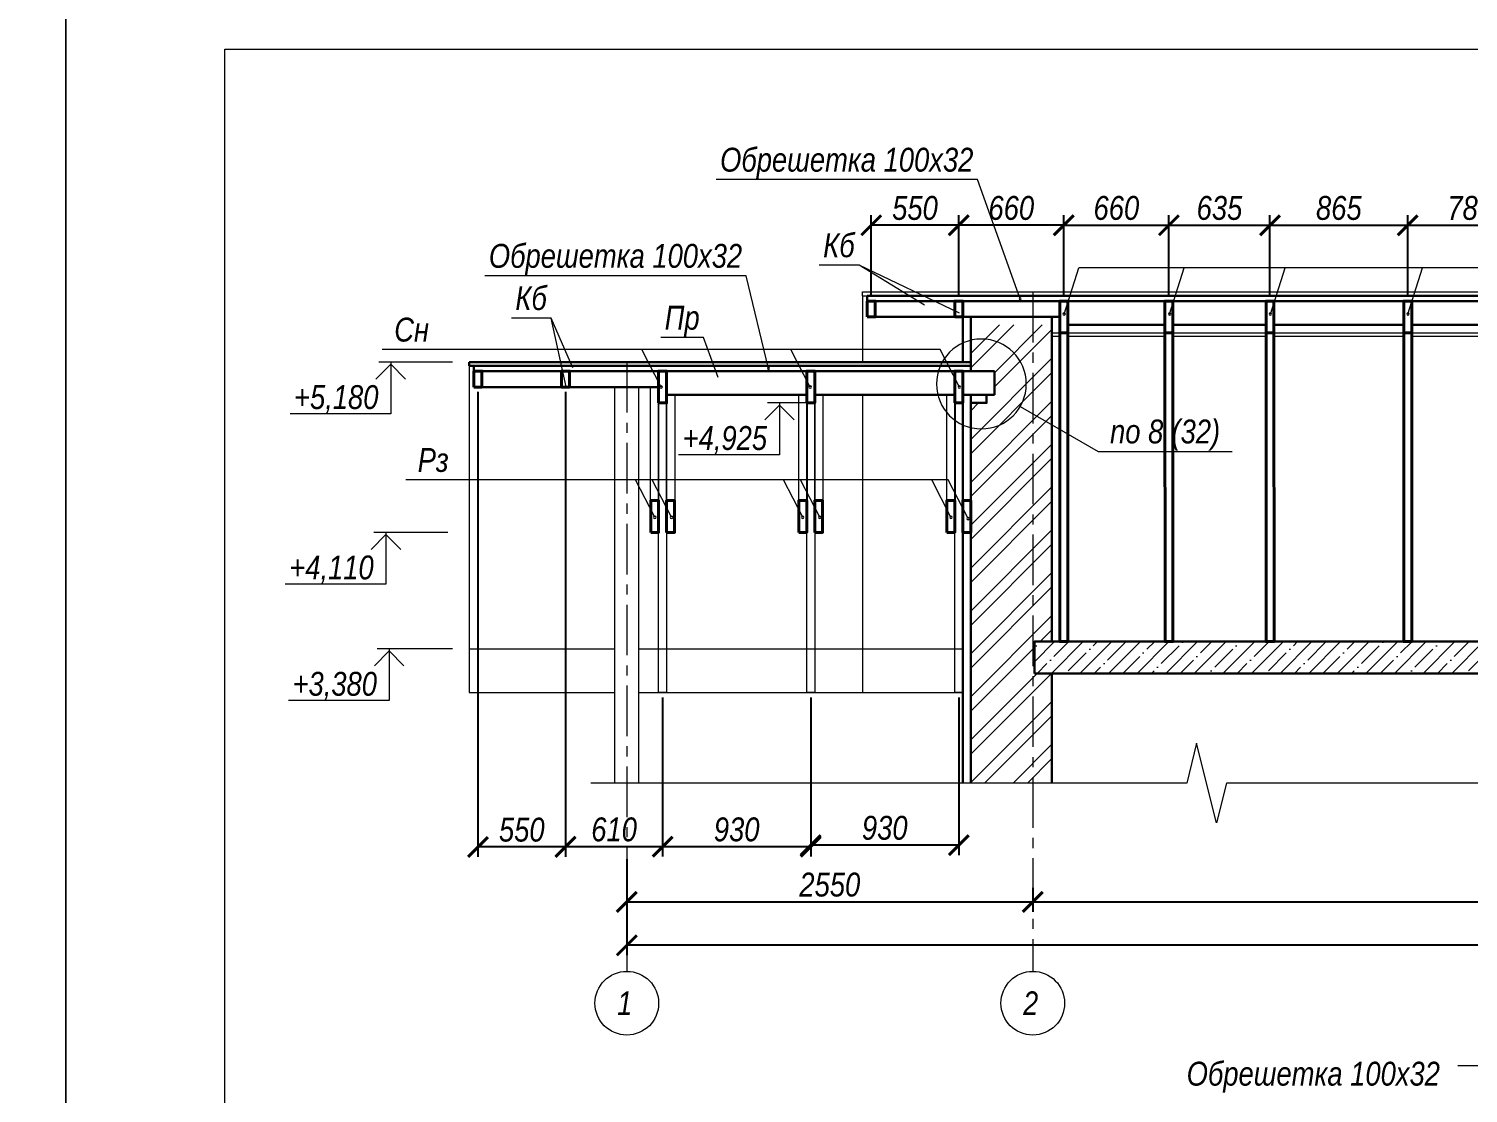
# Model space of a CAD drawing. Header units: millimetres. Extents: x 1582001 to 3303937, y 226471 to 491235.
# Drawn here: x 1833536 to 1851619, y 307331 to 320700 of the extents above; entities that cross this region are included whole.
import ezdxf
from ezdxf.enums import TextEntityAlignment as Align

# ---------------------------------------------------------------- set-up
doc = ezdxf.new("R2010")
doc.units = ezdxf.units.MM
doc.linetypes.add('CENTER', pattern=[50.8, 31.75, -6.35, 6.35, -6.35])
doc.layers.get('Defpoints').update_dxf_attribs({"color": 255, "lineweight": 30})
doc.layers.add('Spezifikazia', color=250, linetype='Continuous')
for name, color, linetype, lineweight in [('Оси', 251, 'CENTER', 9), ('Размеры', 7, 'Continuous', 18), ('Стены', 244, 'Continuous', 30), ('Стены несущие', 7, 'Continuous', 40), ('тонкие', 163, 'Continuous', 20)]:
    doc.layers.add(name, color=color, linetype=linetype, lineweight=lineweight)
doc.styles.add('GOST 2.304', font='ARIALNI.TTF', dxfattribs={"width": 0.98, "height": 300})
doc.styles.get("Standard").update_dxf_attribs({"font": 'ARIALNI.TTF', "height": 300})
doc.styles.add('Текст', font='ARIALNI.TTF')
doc.dimstyles.new('х2', dxfattribs={"dimscale": 100, "dimtxt": 2.5, "dimasz": 2.5, "dimexe": 1.25, "dimexo": 0.625, "dimtad": 1, "dimdec": 0, "dimlfac": 0.5, "dimtxsty": 'Standard', "dimblk": 'ARCHTICK', "dimcen": 2.5, "dimadec": 0, "dimazin": 0, "dimtfac": 1, "dimtdec": 0, "dimtmove": 0, "dimatfit": 3, "dimfxl": 0, "dimarcsym": 0})

# ---------------------------------------------------------------- blocks, each defined once
blk = doc.blocks.new('_ArchTick')
at = {"color": 0, "linetype": 'ByBlock', "const_width": 0.15}
blk.add_lwpolyline([(-0.5, -0.5), (0.5, 0.5)], dxfattribs=at)
blk = doc.blocks.new('*D1795')
at = {"layer": 'Defpoints', "color": 0, "lineweight": -3, "ltscale": 100, "transparency": 16777216}
for p in [(1841049, 310334), (1846149, 309973), (1846149, 309733)]:
    blk.add_point(p, dxfattribs=at)
at = {"layer": 'Размеры', "color": 0, "lineweight": -2, "ltscale": 100, "transparency": 16777216}
for p, q in [((1841049, 310271), (1841049, 309608)), ((1846149, 309911), (1846149, 309608)), ((1841049, 309733), (1846149, 309733))]:
    blk.add_line(p, q, dxfattribs=at)
at = {"layer": 'Размеры', "color": 0, "lineweight": -2, "ltscale": 100, "transparency": 16777216, "xscale": 250, "yscale": 250, "zscale": 250, "rotation": 180}
blk.add_blockref('_ArchTick', (1841049, 309733), dxfattribs=at)
at = {"layer": 'Размеры', "color": 0, "lineweight": -2, "ltscale": 100, "transparency": 16777216, "xscale": 250, "yscale": 250, "zscale": 250}
blk.add_blockref('_ArchTick', (1846149, 309733), dxfattribs=at)
at = {"layer": 'Размеры', "color": 0, "ltscale": 100, "transparency": 16777216, "insert": (1843599, 309949), "char_height": 300, "attachment_point": 5}
blk.add_mtext('2550', dxfattribs=at)
blk = doc.blocks.new('*D1796')
at = {"layer": 'Defpoints', "color": 0, "lineweight": -3, "ltscale": 100, "transparency": 16777216}
for p in [(1846149, 309973), (1860949, 309973), (1860949, 309733)]:
    blk.add_point(p, dxfattribs=at)
at = {"layer": 'Размеры', "color": 0, "lineweight": -2, "ltscale": 100, "transparency": 16777216}
for p, q in [((1846149, 309911), (1846149, 309608)), ((1860949, 309911), (1860949, 309608)), ((1846149, 309733), (1860949, 309733))]:
    blk.add_line(p, q, dxfattribs=at)
at = {"layer": 'Размеры', "color": 0, "lineweight": -2, "ltscale": 100, "transparency": 16777216, "xscale": 250, "yscale": 250, "zscale": 250, "rotation": 180}
blk.add_blockref('_ArchTick', (1846149, 309733), dxfattribs=at)
at = {"layer": 'Размеры', "color": 0, "lineweight": -2, "ltscale": 100, "transparency": 16777216, "xscale": 250, "yscale": 250, "zscale": 250}
blk.add_blockref('_ArchTick', (1860949, 309733), dxfattribs=at)
at = {"layer": 'Размеры', "color": 0, "ltscale": 100, "transparency": 16777216, "insert": (1853549, 309949), "char_height": 300, "attachment_point": 5}
blk.add_mtext('7400', dxfattribs=at)
blk = doc.blocks.new('*D1798')
at = {"layer": 'Defpoints', "color": 0, "lineweight": -3, "ltscale": 100, "transparency": 16777216}
for p in [(1841049, 309733), (1870949, 309733), (1841049, 309188)]:
    blk.add_point(p, dxfattribs=at)
at = {"layer": 'Размеры', "color": 0, "lineweight": -2, "ltscale": 100, "transparency": 16777216}
for p, q in [((1841049, 309671), (1841049, 309063)), ((1870949, 309671), (1870949, 309063)), ((1870949, 309188), (1841049, 309188))]:
    blk.add_line(p, q, dxfattribs=at)
at = {"layer": 'Размеры', "color": 0, "lineweight": -2, "ltscale": 100, "transparency": 16777216, "xscale": 250, "yscale": 250, "zscale": 250, "rotation": 180}
blk.add_blockref('_ArchTick', (1841049, 309188), dxfattribs=at)
at = {"layer": 'Размеры', "color": 0, "lineweight": -2, "ltscale": 100, "transparency": 16777216, "xscale": 250, "yscale": 250, "zscale": 250}
blk.add_blockref('_ArchTick', (1870949, 309188), dxfattribs=at)
at = {"layer": 'Размеры', "color": 0, "ltscale": 100, "transparency": 16777216, "insert": (1855999, 309403), "char_height": 300, "attachment_point": 5}
blk.add_mtext('14950', dxfattribs=at)
blk = doc.blocks.new('*D1799')
at = {"layer": 'Defpoints', "color": 0, "lineweight": -3, "ltscale": 100, "transparency": 16777216}
for p in [(1847859, 318232), (1846539, 317280), (1847859, 317280)]:
    blk.add_point(p, dxfattribs=at)
at = {"layer": 'Размеры', "color": 0, "lineweight": -2, "ltscale": 100, "transparency": 16777216}
for p, q in [((1846539, 317343), (1846539, 318357)), ((1847859, 317343), (1847859, 318357)), ((1846539, 318232), (1847859, 318232))]:
    blk.add_line(p, q, dxfattribs=at)
at = {"layer": 'Размеры', "color": 0, "lineweight": -2, "ltscale": 100, "transparency": 16777216, "xscale": 250, "yscale": 250, "zscale": 250, "rotation": 180}
blk.add_blockref('_ArchTick', (1846539, 318232), dxfattribs=at)
at = {"layer": 'Размеры', "color": 0, "lineweight": -2, "ltscale": 100, "transparency": 16777216, "xscale": 250, "yscale": 250, "zscale": 250}
blk.add_blockref('_ArchTick', (1847859, 318232), dxfattribs=at)
at = {"layer": 'Размеры', "color": 0, "ltscale": 100, "transparency": 16777216, "insert": (1847199, 318448), "char_height": 300, "attachment_point": 5}
blk.add_mtext('660', dxfattribs=at)
blk = doc.blocks.new('*D1800')
at = {"layer": 'Defpoints', "color": 0, "lineweight": -3, "ltscale": 100, "transparency": 16777216}
for p in [(1849129, 318232), (1847859, 317280), (1849129, 317280)]:
    blk.add_point(p, dxfattribs=at)
at = {"layer": 'Размеры', "color": 0, "lineweight": -2, "ltscale": 100, "transparency": 16777216}
for p, q in [((1847859, 317343), (1847859, 318357)), ((1849129, 317343), (1849129, 318357)), ((1847859, 318232), (1849129, 318232))]:
    blk.add_line(p, q, dxfattribs=at)
at = {"layer": 'Размеры', "color": 0, "lineweight": -2, "ltscale": 100, "transparency": 16777216, "xscale": 250, "yscale": 250, "zscale": 250, "rotation": 180}
blk.add_blockref('_ArchTick', (1847859, 318232), dxfattribs=at)
at = {"layer": 'Размеры', "color": 0, "lineweight": -2, "ltscale": 100, "transparency": 16777216, "xscale": 250, "yscale": 250, "zscale": 250}
blk.add_blockref('_ArchTick', (1849129, 318232), dxfattribs=at)
at = {"layer": 'Размеры', "color": 0, "ltscale": 100, "transparency": 16777216, "insert": (1848494, 318448), "char_height": 300, "attachment_point": 5}
blk.add_mtext('635', dxfattribs=at)
blk = doc.blocks.new('*D1801')
at = {"layer": 'Defpoints', "color": 0, "lineweight": -3, "ltscale": 100, "transparency": 16777216}
for p in [(1850859, 318232), (1849129, 317280), (1850859, 317280)]:
    blk.add_point(p, dxfattribs=at)
at = {"layer": 'Размеры', "color": 0, "lineweight": -2, "ltscale": 100, "transparency": 16777216}
for p, q in [((1849129, 317343), (1849129, 318357)), ((1850859, 317343), (1850859, 318357)), ((1849129, 318232), (1850859, 318232))]:
    blk.add_line(p, q, dxfattribs=at)
at = {"layer": 'Размеры', "color": 0, "lineweight": -2, "ltscale": 100, "transparency": 16777216, "xscale": 250, "yscale": 250, "zscale": 250, "rotation": 180}
blk.add_blockref('_ArchTick', (1849129, 318232), dxfattribs=at)
at = {"layer": 'Размеры', "color": 0, "lineweight": -2, "ltscale": 100, "transparency": 16777216, "xscale": 250, "yscale": 250, "zscale": 250}
blk.add_blockref('_ArchTick', (1850859, 318232), dxfattribs=at)
at = {"layer": 'Размеры', "color": 0, "ltscale": 100, "transparency": 16777216, "insert": (1849994, 318448), "char_height": 300, "attachment_point": 5}
blk.add_mtext('865', dxfattribs=at)
blk = doc.blocks.new('*D1802')
at = {"layer": 'Defpoints', "color": 0, "lineweight": -3, "ltscale": 100, "transparency": 16777216}
for p in [(1852429, 318232), (1850859, 317280), (1852429, 317280)]:
    blk.add_point(p, dxfattribs=at)
at = {"layer": 'Размеры', "color": 0, "lineweight": -2, "ltscale": 100, "transparency": 16777216}
for p, q in [((1850859, 317343), (1850859, 318357)), ((1852429, 317343), (1852429, 318357)), ((1850859, 318232), (1852429, 318232))]:
    blk.add_line(p, q, dxfattribs=at)
at = {"layer": 'Размеры', "color": 0, "lineweight": -2, "ltscale": 100, "transparency": 16777216, "xscale": 250, "yscale": 250, "zscale": 250, "rotation": 180}
blk.add_blockref('_ArchTick', (1850859, 318232), dxfattribs=at)
at = {"layer": 'Размеры', "color": 0, "lineweight": -2, "ltscale": 100, "transparency": 16777216, "xscale": 250, "yscale": 250, "zscale": 250}
blk.add_blockref('_ArchTick', (1852429, 318232), dxfattribs=at)
at = {"layer": 'Размеры', "color": 0, "ltscale": 100, "transparency": 16777216, "insert": (1851644, 318448), "char_height": 300, "attachment_point": 5}
blk.add_mtext('785', dxfattribs=at)
blk = doc.blocks.new('*D1817')
at = {"layer": 'Defpoints', "color": 0, "lineweight": -3, "ltscale": 100, "transparency": 16777216}
for p in [(1845219, 318232), (1845219, 317280), (1846539, 317280)]:
    blk.add_point(p, dxfattribs=at)
at = {"layer": 'Размеры', "color": 0, "lineweight": -2, "ltscale": 100, "transparency": 16777216}
for p, q in [((1845219, 317343), (1845219, 318357)), ((1846539, 317343), (1846539, 318357)), ((1846539, 318232), (1845219, 318232))]:
    blk.add_line(p, q, dxfattribs=at)
at = {"layer": 'Размеры', "color": 0, "lineweight": -2, "ltscale": 100, "transparency": 16777216, "xscale": 250, "yscale": 250, "zscale": 250, "rotation": 180}
blk.add_blockref('_ArchTick', (1845219, 318232), dxfattribs=at)
at = {"layer": 'Размеры', "color": 0, "lineweight": -2, "ltscale": 100, "transparency": 16777216, "xscale": 250, "yscale": 250, "zscale": 250}
blk.add_blockref('_ArchTick', (1846539, 318232), dxfattribs=at)
at = {"layer": 'Размеры', "color": 0, "ltscale": 100, "transparency": 16777216, "insert": (1845879, 318448), "char_height": 300, "attachment_point": 5}
blk.add_mtext('660', dxfattribs=at)
blk = doc.blocks.new('*D1818')
at = {"layer": 'Defpoints', "color": 0, "lineweight": -3, "ltscale": 100, "transparency": 16777216}
for p in [(1844119, 318232), (1844119, 317280), (1845219, 317280)]:
    blk.add_point(p, dxfattribs=at)
at = {"layer": 'Размеры', "color": 0, "lineweight": -2, "ltscale": 100, "transparency": 16777216}
for p, q in [((1844119, 317343), (1844119, 318357)), ((1845219, 317343), (1845219, 318357)), ((1845219, 318232), (1844119, 318232))]:
    blk.add_line(p, q, dxfattribs=at)
at = {"layer": 'Размеры', "color": 0, "lineweight": -2, "ltscale": 100, "transparency": 16777216, "xscale": 250, "yscale": 250, "zscale": 250, "rotation": 180}
blk.add_blockref('_ArchTick', (1844119, 318232), dxfattribs=at)
at = {"layer": 'Размеры', "color": 0, "lineweight": -2, "ltscale": 100, "transparency": 16777216, "xscale": 250, "yscale": 250, "zscale": 250}
blk.add_blockref('_ArchTick', (1845219, 318232), dxfattribs=at)
at = {"layer": 'Размеры', "color": 0, "ltscale": 100, "transparency": 16777216, "insert": (1844669, 318448), "char_height": 300, "attachment_point": 5}
blk.add_mtext('550', dxfattribs=at)
blk = doc.blocks.new('*D1819')
at = {"layer": 'Defpoints', "color": 0, "lineweight": -3, "ltscale": 100, "transparency": 16777216}
for p in [(1839179, 316201), (1840279, 316201), (1839179, 310423)]:
    blk.add_point(p, dxfattribs=at)
at = {"layer": 'Размеры', "color": 0, "lineweight": -2, "ltscale": 100, "transparency": 16777216}
for p, q in [((1839179, 316138), (1839179, 310298)), ((1840279, 316138), (1840279, 310298)), ((1840279, 310423), (1839179, 310423))]:
    blk.add_line(p, q, dxfattribs=at)
at = {"layer": 'Размеры', "color": 0, "lineweight": -2, "ltscale": 100, "transparency": 16777216, "xscale": 250, "yscale": 250, "zscale": 250, "rotation": 180}
blk.add_blockref('_ArchTick', (1839179, 310423), dxfattribs=at)
at = {"layer": 'Размеры', "color": 0, "lineweight": -2, "ltscale": 100, "transparency": 16777216, "xscale": 250, "yscale": 250, "zscale": 250}
blk.add_blockref('_ArchTick', (1840279, 310423), dxfattribs=at)
at = {"layer": 'Размеры', "color": 0, "ltscale": 100, "transparency": 16777216, "insert": (1839729, 310639), "char_height": 300, "attachment_point": 5}
blk.add_mtext('550', dxfattribs=at)
blk = doc.blocks.new('*D1821')
at = {"layer": 'Defpoints', "color": 0, "lineweight": -3, "ltscale": 100, "transparency": 16777216}
for p in [(1843359, 312365), (1845219, 312365), (1843359, 310446)]:
    blk.add_point(p, dxfattribs=at)
at = {"layer": 'Размеры', "color": 0, "lineweight": -2, "ltscale": 100, "transparency": 16777216}
for p, q in [((1843359, 312302), (1843359, 310321)), ((1845219, 312302), (1845219, 310321)), ((1845219, 310446), (1843359, 310446))]:
    blk.add_line(p, q, dxfattribs=at)
at = {"layer": 'Размеры', "color": 0, "lineweight": -2, "ltscale": 100, "transparency": 16777216, "xscale": 250, "yscale": 250, "zscale": 250, "rotation": 180}
blk.add_blockref('_ArchTick', (1843359, 310446), dxfattribs=at)
at = {"layer": 'Размеры', "color": 0, "lineweight": -2, "ltscale": 100, "transparency": 16777216, "xscale": 250, "yscale": 250, "zscale": 250}
blk.add_blockref('_ArchTick', (1845219, 310446), dxfattribs=at)
at = {"layer": 'Размеры', "color": 0, "ltscale": 100, "transparency": 16777216, "insert": (1844289, 310662), "char_height": 300, "attachment_point": 5}
blk.add_mtext('930', dxfattribs=at)
blk = doc.blocks.new('*D1822')
at = {"layer": 'Defpoints', "color": 0, "lineweight": -3, "ltscale": 100, "transparency": 16777216}
for p in [(1841499, 312365), (1843359, 312365), (1841499, 310427)]:
    blk.add_point(p, dxfattribs=at)
at = {"layer": 'Размеры', "color": 0, "lineweight": -2, "ltscale": 100, "transparency": 16777216}
for p, q in [((1841499, 312302), (1841499, 310302)), ((1843359, 312302), (1843359, 310302)), ((1843359, 310427), (1841499, 310427))]:
    blk.add_line(p, q, dxfattribs=at)
at = {"layer": 'Размеры', "color": 0, "lineweight": -2, "ltscale": 100, "transparency": 16777216, "xscale": 250, "yscale": 250, "zscale": 250, "rotation": 180}
blk.add_blockref('_ArchTick', (1841499, 310427), dxfattribs=at)
at = {"layer": 'Размеры', "color": 0, "lineweight": -2, "ltscale": 100, "transparency": 16777216, "xscale": 250, "yscale": 250, "zscale": 250}
blk.add_blockref('_ArchTick', (1843359, 310427), dxfattribs=at)
at = {"layer": 'Размеры', "color": 0, "ltscale": 100, "transparency": 16777216, "insert": (1842429, 310642), "char_height": 300, "attachment_point": 5}
blk.add_mtext('930', dxfattribs=at)
blk = doc.blocks.new('*D1823')
at = {"layer": 'Defpoints', "color": 0, "lineweight": -3, "ltscale": 100, "transparency": 16777216}
for p in [(1840279, 316201), (1841499, 312365), (1840279, 310427)]:
    blk.add_point(p, dxfattribs=at)
at = {"layer": 'Размеры', "color": 0, "lineweight": -2, "ltscale": 100, "transparency": 16777216}
for p, q in [((1840279, 316138), (1840279, 310302)), ((1841499, 312302), (1841499, 310302)), ((1841499, 310427), (1840279, 310427))]:
    blk.add_line(p, q, dxfattribs=at)
at = {"layer": 'Размеры', "color": 0, "lineweight": -2, "ltscale": 100, "transparency": 16777216, "xscale": 250, "yscale": 250, "zscale": 250, "rotation": 180}
blk.add_blockref('_ArchTick', (1840279, 310427), dxfattribs=at)
at = {"layer": 'Размеры', "color": 0, "lineweight": -2, "ltscale": 100, "transparency": 16777216, "xscale": 250, "yscale": 250, "zscale": 250}
blk.add_blockref('_ArchTick', (1841499, 310427), dxfattribs=at)
at = {"layer": 'Размеры', "color": 0, "ltscale": 100, "transparency": 16777216, "insert": (1840889, 310642), "char_height": 300, "attachment_point": 5}
blk.add_mtext('610', dxfattribs=at)

msp = doc.modelspace()

# ---------------------------------------------------------------- hatches: boundary and pattern name
at = {"layer": 'Размеры', "ltscale": 100}
h = msp.add_hatch(dxfattribs=at)
h.set_pattern_fill('ANSI32', color=256, scale=40, style=0)
h.set_pattern_definition([(45, (395968.9, 37526.46), (-269.40768, 269.40768), []), (45, (396148.5, 37526.46), (-269.40768, 269.40768), [])])
h.paths.add_polyline_path([(1846149, 316200.7), (1845669, 316200.7), (1845669, 316100.7), (1845569, 316100.7), (1845569, 316000.7), (1845369, 316000.7), (1845369, 311225.3), (1846149, 311225.3)])
h.paths.add_polyline_path([(1846389.2, 316200.7), (1846149, 316200.7), (1846149, 311225.3), (1846389, 311225.3), (1846389, 312604.1), (1846169, 312604.1), (1846170.1, 313004.1), (1846390.1, 313004.1)])
h.paths.add_polyline_path([(1846389, 316980.1), (1846149, 316980.1), (1846149, 316200.7), (1846389.2, 316200.7)])
h.paths.add_polyline_path([(1846149, 316980.1), (1845369, 316980.1), (1845369, 316400.7), (1845669, 316400.7), (1845669, 316200.7), (1846149, 316200.7)])
h = msp.add_hatch(dxfattribs=at)
h.set_pattern_fill('ANSI35', color=256, scale=40, style=0)
h.set_pattern_definition([(45, (395968.88, 37526.46), (-179.605122, 179.605122), []), (45, (396148.49, 37526.46), (-179.605122, 179.605122), [317.5, -63.5, 0, -63.5])])
h.paths.add_polyline_path([(1860669, 312604.1), (1860670.1, 313004.1), (1846170.1, 313004.1), (1846169, 312604.1)])

# ---------------------------------------------------------------- linework, layer by layer
at = {"layer": 'Spezifikazia', "lineweight": 18, "ltscale": 500}
for points in [[(1792000.5, 320955), (1834000.4, 320955), (1834000.4, 291255.1), (1792000.5, 291255.1)], [(1834000.4, 320955), (1876000.3, 320955), (1876000.3, 291255.1), (1834000.4, 291255.1)], [(1836000.4, 291755.1), (1836000.4, 320444.9), (1875500.3, 320444.9), (1875500.3, 291755.1)]]:
    msp.add_lwpolyline(points, close=True, dxfattribs=at)
at = {"layer": 'Оси', "ltscale": 20}
for p, q in [((1846149, 317394.1), (1846149, 308861.1)), ((1841049, 316514.7), (1841049, 308861.1))]:
    msp.add_line(p, q, dxfattribs=at)
at = {"layer": 'Оси', "linetype": 'Continuous', "ltscale": 100}
for centre in [(1841049, 308461.1), (1841049, 308461.1), (1846149, 308461.1), (1846149, 308461.1)]:
    msp.add_circle(centre, 400, dxfattribs=at)
at = {"layer": 'Размеры', "linetype": 'Continuous', "ltscale": 100}
for p, q in [((1845455, 318805.6), (1842170.6, 318805.6)), ((1845990.7, 317308), (1845455, 318805.6)), ((1842550.2, 317598), (1839265.8, 317598)), ((1842829.8, 316434.8), (1842550.2, 317598)), ((1838082.3, 316486.4), (1837896.5, 316300.5)), ((1838860.5, 316514.7), (1837932.3, 316514.7)), ((1838082.3, 316514.7), (1838082.3, 315863.8)), ((1838268.2, 316300.5), (1838082.3, 316486.4)), ((1842966.6, 315972.4), (1842780.8, 315786.5)), ((1843309, 316000.7), (1842816.6, 316000.7)), ((1842966.6, 316000.7), (1842966.6, 315349.8)), ((1843152.5, 315786.5), (1842966.6, 315972.4)), ((1838082.3, 315863.8), (1836818.2, 315863.8)), ((1842966.6, 315349.8), (1841700.2, 315349.8)), ((1838022.3, 314346.7), (1837836.5, 314160.9)), ((1838800.5, 314375), (1837872.3, 314375)), ((1838022.3, 314375), (1838022.3, 313724.1)), ((1838208.2, 314160.9), (1838022.3, 314346.7)), ((1838022.3, 313724.1), (1836758.2, 313724.1)), ((1838063.3, 312885.2), (1837877.5, 312699.3)), ((1838860.5, 312913.4), (1837913.3, 312913.4)), ((1838063.3, 312913.4), (1838063.3, 312262.6)), ((1838249.2, 312699.3), (1838063.3, 312885.2)), ((1838063.3, 312262.6), (1836799.2, 312262.6))]:
    msp.add_line(p, q, dxfattribs=at)
at = {"layer": 'Размеры', "ltscale": 100}
for p, q in [((1843966.7, 317731.1), (1843465.6, 317731.1)), ((1845230.1, 317128.2), (1843966.7, 317731.1)), ((1844789.3, 317226.9), (1843966.7, 317731.1)), ((1846543.1, 317116.1), (1846727.4, 317698)), ((1872980.8, 317698), (1846727.4, 317698)), ((1847867, 317116.1), (1848051.4, 317698)), ((1849134, 317116.1), (1849318.4, 317698)), ((1850861.9, 317116.1), (1851046.3, 317698)), ((1844009, 317344.1), (1844009, 316514.7)), ((1840099.4, 317067.2), (1839598.3, 317067.2)), ((1840285.2, 316200.8), (1840099.4, 317067.2)), ((1840370.6, 316440.1), (1840099.4, 317067.2)), ((1842013.9, 316820.8), (1841474.7, 316820.8)), ((1842195.7, 316319.2), (1842013.9, 316820.8)), ((1844986, 316671.7), (1837977.4, 316671.7)), ((1838714.5, 316671.7), (1837977.4, 316671.7)), ((1841480.2, 316200.7), (1841238.7, 316671.7)), ((1843352.3, 316200.7), (1843110.8, 316671.7)), ((1845227.5, 316200.7), (1844986, 316671.7)), ((1839069, 316514.7), (1839069, 312364.7)), ((1844009, 316100.7), (1844009, 312364.7)), ((1845669, 316100.7), (1845369, 316100.7)), ((1845991.5, 315956.8), (1846969.8, 315392)), ((1846969.8, 315392), (1848652.5, 315392)), ((1845086.4, 315034.8), (1838272.2, 315034.8)), ((1838961, 315034.8), (1838272.2, 315034.8)), ((1841401, 314563.8), (1841159.6, 315034.8)), ((1841610.2, 314563.8), (1841368.7, 315034.8)), ((1843258.7, 314563.8), (1843017.3, 315034.8)), ((1843472.9, 314563.8), (1843231.4, 315034.8)), ((1845121, 314563.8), (1844879.5, 315034.8)), ((1845336.4, 314547.1), (1845086.4, 315034.8)), ((1839069, 312913.4), (1840229, 312913.4)), ((1840329, 312913.4), (1840899, 312913.4)), ((1841199, 312913.4), (1841449, 312913.4)), ((1841549, 312913.4), (1843309, 312913.4)), ((1843409, 312913.4), (1844009, 312913.4)), ((1844009, 312913.4), (1845269, 312913.4)), ((1839069, 312364.7), (1840899, 312364.7)), ((1841199, 312364.7), (1844009, 312364.7)), ((1844009, 312364.7), (1845269, 312364.7)), ((1853963.6, 307673.7), (1851488.1, 307673.7))]:
    msp.add_line(p, q, dxfattribs=at)
at = {"layer": 'Размеры', "linetype": 'Continuous', "ltscale": 50}
msp.add_line((1840899, 311225.3), (1840599, 311225.3), dxfattribs=at)
msp.add_lwpolyline([(1855765.5, 311225.3), (1848582.3, 311225.3), (1848457.3, 310725.3), (1848207.3, 311725.3), (1848082.3, 311225.3), (1840899, 311225.3)], dxfattribs=at)
at = {"layer": 'Размеры', "linetype": 'Continuous', "ltscale": 100}
for centre, start, end in [((1845990.7, 317308), 0, 180), ((1845990.7, 317308), 180, 0), ((1842829.8, 316434.8), 0, 180), ((1842829.8, 316434.8), 180, 0)]:
    msp.add_arc(centre, 12.5, start, end, dxfattribs=at)
at = {"layer": 'Размеры', "ltscale": 100}
for centre, radius, start, end in [((1846543.1, 317116.1), 15, 0, 180), ((1846543.1, 317116.1), 15, 180, 0), ((1847867, 317116.1), 15, 0, 180), ((1847867, 317116.1), 15, 180, 0), ((1849134, 317116.1), 15, 0, 180), ((1849134, 317116.1), 15, 180, 0), ((1850861.9, 317116.1), 15, 0, 180), ((1850861.9, 317116.1), 15, 180, 0), ((1845503.2, 316238.8), 563.9, 0, 180), ((1841480.2, 316200.7), 15, 0, 180), ((1841480.2, 316200.7), 15, 180, 0), ((1843352.3, 316200.7), 15, 0, 180), ((1843352.3, 316200.7), 15, 180, 0), ((1845503.2, 316238.8), 563.9, 180, 0), ((1845227.5, 316200.7), 15, 0, 180), ((1845227.5, 316200.7), 15, 180, 0), ((1841401, 314563.8), 15, 0, 180), ((1841401, 314563.8), 15, 180, 0), ((1841610.2, 314563.8), 15, 0, 180), ((1841610.2, 314563.8), 15, 180, 0), ((1843258.7, 314563.8), 15, 0, 180), ((1843258.7, 314563.8), 15, 180, 0), ((1843472.9, 314563.8), 15, 0, 180), ((1843472.9, 314563.8), 15, 180, 0), ((1845121, 314563.8), 15, 0, 180), ((1845121, 314563.8), 15, 180, 0), ((1845336.4, 314547.1), 15, 0, 180), ((1845336.4, 314547.1), 15, 180, 0)]:
    msp.add_arc(centre, radius, start, end, dxfattribs=at)
at = {"layer": 'Стены'}
for p, q in [((1844069, 317280.1), (1844069, 317344.1)), ((1844069, 317344.1), (1872649, 317344.1)), ((1844069, 317280.1), (1872649, 317280.1)), ((1845269, 316514.7), (1845269, 317180.1)), ((1844169, 317080.1), (1845169, 317080.1)), ((1845269, 317080.1), (1846489, 317080.1)), ((1845369, 316400.7), (1845369, 317080.1)), ((1846390.1, 313004.1), (1846389, 317080.1)), ((1846589, 316980.1), (1847809, 316980.1)), ((1847909, 316980.1), (1849079, 316980.1)), ((1849179, 316980.1), (1850809, 316980.1)), ((1850909, 316980.1), (1852379, 316980.1)), ((1845369, 316514.7), (1839069, 316514.7)), ((1839069, 316464.7), (1839069, 316514.7)), ((1845369, 316464.7), (1839069, 316464.7)), ((1839129, 316400.7), (1839129, 316464.7)), ((1845669, 316400.7), (1839129, 316400.7)), ((1845669, 316100.7), (1845669, 316400.7)), ((1840229, 316200.7), (1839229, 316200.7)), ((1841449, 316200.7), (1840329, 316200.7)), ((1843309, 316100.7), (1841549, 316100.7)), ((1845169, 316100.7), (1843409, 316100.7)), ((1845669, 316100.7), (1845269, 316100.7)), ((1845369, 311225.3), (1845369, 316100.7)), ((1845269, 311225.3), (1845269, 316000.7)), ((1846389, 311225.3), (1846389, 312604.1))]:
    msp.add_line(p, q, dxfattribs=at)
for points in [[(1845369, 316000.7), (1845569, 316000.7), (1845569, 316100.7), (1845369, 316100.7)], [(1846169, 312604.1), (1860669, 312604.1), (1860670.1, 313004.1), (1846170.1, 313004.1)]]:
    msp.add_lwpolyline(points, close=True, dxfattribs=at)
at = {"layer": 'Стены несущие'}
for points in [[(1844069, 317080.1), (1844169, 317080.1), (1844169, 317280.1), (1844069, 317280.1)], [(1845169, 317080.1), (1845269, 317080.1), (1845269, 317280.1), (1845169, 317280.1)], [(1846489, 316880.1), (1846589, 316880.1), (1846589, 317280.1), (1846489, 317280.1)], [(1847809, 316880.1), (1847909, 316880.1), (1847909, 317280.1), (1847809, 317280.1)], [(1849079, 316880.1), (1849179, 316880.1), (1849179, 317280.1), (1849079, 317280.1)], [(1850809, 316880.1), (1850909, 316880.1), (1850909, 317280.1), (1850809, 317280.1)], [(1846489, 316880.1), (1846589, 316880.1), (1846590.1, 313004.1), (1846490.1, 313004.1)], [(1847809, 316880.1), (1847909, 316880.1), (1847910.1, 313004.1), (1847810.1, 313004.1)], [(1849079, 316880.1), (1849179, 316880.1), (1849180.1, 313004.1), (1849080.1, 313004.1)], [(1850809, 316880.1), (1850909, 316880.1), (1850910.1, 313004.1), (1850810.1, 313004.1)], [(1839129, 316200.7), (1839229, 316200.7), (1839229, 316400.7), (1839129, 316400.7)], [(1840229, 316200.7), (1840329, 316200.7), (1840329, 316400.7), (1840229, 316400.7)], [(1841449, 316000.7), (1841549, 316000.7), (1841549, 316400.7), (1841449, 316400.7)], [(1843309, 316000.7), (1843409, 316000.7), (1843409, 316400.7), (1843309, 316400.7)], [(1845169, 316000.7), (1845269, 316000.7), (1845269, 316400.7), (1845169, 316400.7)], [(1841349, 314375), (1841449, 314375), (1841449, 314775), (1841349, 314775)], [(1841549, 314375), (1841649, 314375), (1841649, 314775), (1841549, 314775)], [(1843209, 314375), (1843309, 314375), (1843309, 314775), (1843209, 314775)], [(1843409, 314375), (1843509, 314375), (1843509, 314775), (1843409, 314775)], [(1845069, 314375), (1845169, 314375), (1845169, 314775), (1845069, 314775)], [(1845269, 314375), (1845369, 314375), (1845369, 314775), (1845269, 314775)]]:
    msp.add_lwpolyline(points, close=True, dxfattribs=at)
at = {"layer": 'тонкие', "ltscale": 100}
for p, q in [((1844009, 317394.1), (1872709, 317394.1)), ((1844009, 317344.1), (1844009, 317394.1)), ((1844009, 317344.1), (1872709, 317344.1))]:
    msp.add_line(p, q, dxfattribs=at)
at = {"layer": 'тонкие'}
for p, q in [((1846389, 316880.1), (1860449, 316880.1)), ((1846389, 316840.1), (1846489, 316840.1)), ((1846589, 316840.1), (1847809, 316840.1)), ((1847909, 316840.1), (1849079, 316840.1)), ((1849179, 316840.1), (1850809, 316840.1)), ((1850909, 316840.1), (1852379, 316840.1)), ((1840899, 311225.3), (1840899, 316200.7)), ((1841199, 311225.3), (1841199, 316200.7)), ((1839129, 312913.4), (1839229, 312913.4)), ((1840229, 312913.4), (1840329, 312913.4)), ((1841449, 312913.4), (1841549, 312913.4)), ((1843309, 312913.4), (1843409, 312913.4)), ((1845169, 312913.4), (1845269, 312913.4))]:
    msp.add_line(p, q, dxfattribs=at)
msp.add_lwpolyline([(1841449, 314775), (1841344.9, 314775), (1841344.9, 316200.7), (1841449, 316200.7)], close=True, dxfattribs=at)
for points in [[(1841653.1, 316100.7), (1841653.1, 314775), (1841549, 314775), (1841549, 316100.7)], [(1843313.1, 316100.7), (1843313.1, 314775), (1843209, 314775), (1843209, 316100.7)], [(1843513.1, 316100.7), (1843513.1, 314775), (1843409, 314775), (1843409, 316100.7)], [(1845173.1, 316100.7), (1845173.1, 314775), (1845069, 314775), (1845069, 316100.7)], [(1841549, 316000.7), (1841549, 312364.7), (1841449, 312364.7), (1841449, 316000.7)], [(1843409, 316000.7), (1843409, 312364.7), (1843309, 312364.7), (1843309, 316000.7)], [(1845269, 316000.7), (1845269, 312364.7), (1845169, 312364.7), (1845169, 316000.7)]]:
    msp.add_lwpolyline(points, dxfattribs=at)

# ---------------------------------------------------------------- texts
at = {"layer": 'Оси', "linetype": 'Continuous', "ltscale": 100, "style": 'GOST 2.304'}
for s, p in [('1', (1841022.7, 308461.1)), ('2', (1846122.7, 308461.1))]:
    msp.add_text(s, height=297.2, dxfattribs=at).set_placement(p, align=Align.MIDDLE_CENTER)
at = {"layer": 'Размеры', "linetype": 'Continuous', "ltscale": 100, "style": 'Текст'}
for p in [(1842220.6, 318905.6), (1839315.8, 317698), (1848082, 307425.8)]:
    msp.add_text('Обрешетка 100х32', height=300, dxfattribs=at).set_placement(p)
at = {"layer": 'Размеры', "ltscale": 100, "style": 'Текст'}
for s, p in [('Кб', (1843515.6, 317831.1)), ('Кб', (1839648.3, 317167.2)), ('Пр', (1841524.7, 316920.8))]:
    msp.add_text(s, height=300, dxfattribs=at).set_placement(p)
at = {"layer": 'Размеры', "ltscale": 100}
for s, p in [('Сн', (1838127.4, 316771.7)), ('по 8', (1847119.8, 315492)), ('(32)', (1847891.5, 315492)), ('Рз', (1838422.2, 315134.8))]:
    msp.add_text(s, height=300, dxfattribs=at).set_placement(p)
at = {"layer": 'Размеры', "linetype": 'Continuous', "ltscale": 100}
for s, p in [('+5,180', (1836868.2, 315923.8)), ('+4,925', (1841750.2, 315409.8)), ('+4,110', (1836808.2, 313784.1)), ('+3,380', (1836849.2, 312322.6))]:
    msp.add_text(s, height=300, dxfattribs=at).set_placement(p)

# ---------------------------------------------------------------- dimensions: what is measured, and where the dimension line sits
at = {"layer": 'Размеры', "ltscale": 100}
for base, p1, p2, override, picture, middle in [((1844119, 318232.2), (1845219, 317280.1), (1844119, 317280.1), {"dimscale": 100}, '*D1818', (1844669, 318447.8)), ((1845219, 318232.2), (1846539, 317280.1), (1845219, 317280.1), {"dimscale": 100, "dimlfac": 0.5, "dimtxsty": 'Standard', "dimblk1": 'ArchTick', "dimblk2": 'ArchTick', "dimsah": 1, "dimtmove": 0, "dimtolj": 0}, '*D1817', (1845879, 318447.8)), ((1847859, 318232.2), (1846539, 317280.1), (1847859, 317280.1), {"dimscale": 100}, '*D1799', (1847199, 318447.8)), ((1849129, 318232.2), (1847859, 317280.1), (1849129, 317280.1), {"dimscale": 100, "dimlfac": 0.5, "dimtxsty": 'Standard', "dimblk1": 'ArchTick', "dimblk2": 'ArchTick', "dimsah": 1, "dimtmove": 0, "dimtolj": 0}, '*D1800', (1848494, 318447.8)), ((1850859, 318232.2), (1849129, 317280.1), (1850859, 317280.1), {"dimscale": 100, "dimlfac": 0.5, "dimtxsty": 'Standard', "dimblk1": 'ArchTick', "dimblk2": 'ArchTick', "dimsah": 1, "dimtmove": 0, "dimtolj": 0}, '*D1801', (1849994, 318447.8)), ((1852429, 318232.2), (1850859, 317280.1), (1852429, 317280.1), {"dimscale": 100, "dimlfac": 0.5, "dimtxsty": 'Standard', "dimblk1": 'ArchTick', "dimblk2": 'ArchTick', "dimsah": 1, "dimtmove": 0, "dimtolj": 0}, '*D1802', (1851644, 318447.8)), ((1839179, 310423.3), (1840279, 316200.7), (1839179, 316200.7), {"dimscale": 100, "dimlfac": 0.5, "dimtxsty": 'Standard', "dimblk1": 'ArchTick', "dimblk2": 'ArchTick', "dimsah": 1, "dimtmove": 0, "dimtolj": 0}, '*D1819', (1839729, 310639)), ((1840279, 310426.7), (1841499, 312364.7), (1840279, 316200.7), {"dimscale": 100, "dimlfac": 0.5, "dimtxsty": 'Standard', "dimblk1": 'ArchTick', "dimblk2": 'ArchTick', "dimsah": 1, "dimtmove": 0, "dimtolj": 0}, '*D1823', (1840889, 310642.4)), ((1841499, 310426.7), (1843359, 312364.7), (1841499, 312364.7), {"dimscale": 100, "dimlfac": 0.5, "dimtxsty": 'Standard', "dimblk1": 'ArchTick', "dimblk2": 'ArchTick', "dimsah": 1, "dimtmove": 0, "dimtolj": 0}, '*D1822', (1842429, 310642.4)), ((1843359, 310446.2), (1845219, 312364.7), (1843359, 312364.7), {"dimscale": 100, "dimlfac": 0.5, "dimtxsty": 'Standard', "dimblk1": 'ArchTick', "dimblk2": 'ArchTick', "dimsah": 1, "dimtmove": 0, "dimtolj": 0}, '*D1821', (1844289, 310661.8)), ((1846149, 309733.1), (1841049, 310333.7), (1846149, 309973.3), {"dimscale": 100}, '*D1795', (1843599, 309948.7)), ((1860949, 309733.1), (1846149, 309973.3), (1860949, 309973.3), {"dimscale": 100, "dimlfac": 0.5, "dimtxsty": 'Standard', "dimblk1": 'ArchTick', "dimblk2": 'ArchTick', "dimsah": 1, "dimtmove": 0, "dimtolj": 0}, '*D1796', (1853549, 309948.7)), ((1841049, 309187.7), (1870949, 309733.1), (1841049, 309733.1), {"dimscale": 100, "dimlfac": 0.5, "dimtxsty": 'Standard', "dimblk1": 'ArchTick', "dimblk2": 'ArchTick', "dimsah": 1, "dimtmove": 0, "dimtolj": 0}, '*D1798', (1855999, 309403.4))]:
    dim = msp.add_linear_dim(base=base, p1=p1, p2=p2, dimstyle='х2', override=override, dxfattribs=at)
    dim.commit()
    dim.dimension.update_dxf_attribs({"geometry": picture, "text_midpoint": middle})

doc.saveas('drawing.dxf')
